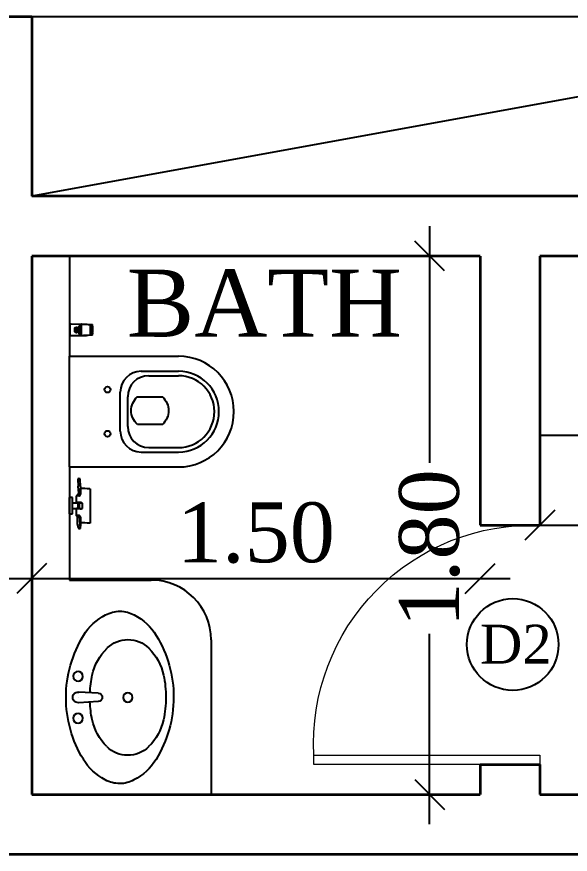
# Model space of a CAD drawing. Header units: metres. Extents: x 503482 to 1007323, y 2781056 to 5562345.
# Drawn here: x 503508.861 to 503510.713, y 2781136.776 to 2781139.576 of the extents above; entities that cross this region are included whole.
import ezdxf

# ---------------------------------------------------------------- set-up
doc = ezdxf.new("R2010")
doc.units = ezdxf.units.M
doc.header["$LTSCALE"] = 10
doc.header["$MEASUREMENT"] = 0
doc.header["$PDMODE"] = 3
doc.layers.get('0').update_dxf_attribs({"linetype": 'CONTINUOUS'})
doc.layers.get('DEFPOINTS').update_dxf_attribs({"linetype": 'CONTINUOUS'})
for name, color, linetype, lineweight in [('01 wall', 4, 'CONTINUOUS', 35), ('01_WALLS', 7, 'CONTINUOUS', 25), ('TEXT', 254, 'CONTINUOUS', 13), ('WALL', 7, 'CONTINUOUS', 30)]:
    doc.layers.add(name, color=color, linetype=linetype, lineweight=lineweight)
for name, color, linetype in [('FUR', 31, 'CONTINUOUS'), ('IDS_FIXT', 31, 'CONTINUOUS'), ('IDT_FIXT', 31, 'CONTINUOUS')]:
    doc.layers.add(name, color=color, linetype=linetype)
doc.styles.add('AREAL', font='times.ttf')
doc.styles.add('PLAN-D$0$STANDARD', font='txt')
doc.dimstyles.new('bdc-1-100-A', dxfattribs={"dimtxt": 0.2, "dimasz": 0.1, "dimexe": 0, "dimexo": 0, "dimgap": 0.05, "dimtad": 1, "dimzin": 7, "dimdsep": 46, "dimtxsty": 'AREAL', "dimblk": 'OBLIQUE', "dimcen": 0.001, "dimdle": 0.1, "dimse1": 1, "dimse2": 1, "dimclrd": 15, "dimclre": 8, "dimclrt": 3, "dimadec": 0, "dimazin": 0, "dimtfac": 1, "dimtix": 1, "dimtmove": 2, "dimatfit": 3, "dimldrblk": 'OBLIQUE', "dimfxl": 0.1, "dimtolj": 1, "dimtzin": 0, "dimlwe": 5, "dimarcsym": 0})

# ---------------------------------------------------------------- blocks, each defined once
blk = doc.blocks.new('_Oblique')
at = {"color": 0, "linetype": 'ByBlock', "lineweight": -2}
blk.add_line((-0.5, -0.5), (0.5, 0.5), dxfattribs=at)
blk = doc.blocks.new('*D714')
at = {"layer": '01_WALLS', "color": 15, "linetype": 'Continuous', "lineweight": -2, "ltscale": 0.04, "transparency": 16777216}
for p, q in [((503510.2422, 2781138.8765), (503510.2422, 2781138.0852)), ((503510.2422, 2781136.8765), (503510.2422, 2781137.5135))]:
    blk.add_line(p, q, dxfattribs=at)
at = {"layer": 'DEFPOINTS', "color": 0, "ltscale": 0.04, "transparency": 16777216}
for p in [(503509.8112, 2781138.7765), (503509.8112, 2781136.9765), (503510.2422, 2781136.9765)]:
    blk.add_point(p, dxfattribs=at)
at = {"layer": '01_WALLS', "color": 15, "lineweight": -2, "ltscale": 0.04, "transparency": 16777216, "xscale": 0.1, "yscale": 0.1, "zscale": 0.1}
for p, rotation in [((503510.2422, 2781138.7765), 90), ((503510.2422, 2781136.9765), 270)]:
    blk.add_blockref('_Oblique', p, dxfattribs=dict(at, rotation=rotation))
at = {"layer": '01_WALLS', "color": 3, "lineweight": 5, "ltscale": 0.04, "transparency": 16777216, "insert": (503510.2422, 2781137.7994), "char_height": 0.2, "attachment_point": 5, "rotation": 90, "style": 'AREAL'}
blk.add_mtext('\\A1;1.80', dxfattribs=at)
blk = doc.blocks.new('*D715')
at = {"layer": '01_WALLS', "color": 15, "linetype": 'Continuous', "lineweight": -2, "ltscale": 0.04, "transparency": 16777216}
blk.add_line((503508.8112, 2781137.6985), (503510.5112, 2781137.6985), dxfattribs=at)
at = {"layer": 'DEFPOINTS', "color": 0, "ltscale": 0.04, "transparency": 16777216}
for p in [(503510.4112, 2781137.6985), (503508.9112, 2781136.9765), (503510.4112, 2781136.9765)]:
    blk.add_point(p, dxfattribs=at)
at = {"layer": '01_WALLS', "color": 15, "lineweight": -2, "ltscale": 0.04, "transparency": 16777216, "xscale": 0.1, "yscale": 0.1, "zscale": 0.1, "rotation": 180}
blk.add_blockref('_Oblique', (503508.9112, 2781137.6985), dxfattribs=at)
at = {"layer": '01_WALLS', "color": 15, "lineweight": -2, "ltscale": 0.04, "transparency": 16777216, "xscale": 0.1, "yscale": 0.1, "zscale": 0.1}
blk.add_blockref('_Oblique', (503510.4112, 2781137.6985), dxfattribs=at)
at = {"layer": '01_WALLS', "color": 3, "lineweight": 5, "ltscale": 0.04, "transparency": 16777216, "insert": (503509.6612, 2781137.8505), "char_height": 0.2, "attachment_point": 5, "style": 'AREAL'}
blk.add_mtext('\\A1;1.50', dxfattribs=at)
blk = doc.blocks.new('*D716')
at = {"layer": '01_WALLS', "color": 15, "linetype": 'Continuous', "lineweight": -2, "ltscale": 0.04, "transparency": 16777216}
blk.add_line((503510.5112, 2781137.8765), (503512.3112, 2781137.8765), dxfattribs=at)
at = {"layer": 'DEFPOINTS', "color": 0, "ltscale": 0.04, "transparency": 16777216}
for p in [(503510.6112, 2781137.8765), (503512.2112, 2781137.8765), (503512.2112, 2781137.8765)]:
    blk.add_point(p, dxfattribs=at)
at = {"layer": '01_WALLS', "color": 15, "lineweight": -2, "ltscale": 0.04, "transparency": 16777216, "xscale": 0.1, "yscale": 0.1, "zscale": 0.1, "rotation": 180}
blk.add_blockref('_Oblique', (503510.6112, 2781137.8765), dxfattribs=at)
at = {"layer": '01_WALLS', "color": 15, "lineweight": -2, "ltscale": 0.04, "transparency": 16777216, "xscale": 0.1, "yscale": 0.1, "zscale": 0.1}
blk.add_blockref('_Oblique', (503512.2112, 2781137.8765), dxfattribs=at)
at = {"layer": '01_WALLS', "color": 3, "lineweight": 5, "ltscale": 0.04, "transparency": 16777216, "insert": (503511.4112, 2781138.0285), "char_height": 0.2, "attachment_point": 5, "style": 'AREAL'}
blk.add_mtext('\\A1;1.60', dxfattribs=at)
blk = doc.blocks.new('A$C155168EF')
at = {"layer": '01_WALLS', "color": 1, "linetype": 'Continuous', "lineweight": 0, "ltscale": 24}
blk.add_lwpolyline([(1.42, 34.08), (0, 34.08), (0, 0.04), (1.42, 0.04)], close=True, dxfattribs=at)
blk.add_arc((3.11, 32.91), 32.91, 267.0463, 2.0429, dxfattribs=at)
blk = doc.blocks.new('A$C2DCC5874')
blk.add_wipeout([(0, 185), (0, 550), (370, 550), (370, 185), (369.9, 180.6), (369.9, 178.1), (369.6, 173.1), (369.4, 170.1), (369.1, 166.6), (368.7, 163.1), (368.4, 160.6), (368, 158.1), (367.5, 154.6), (366.9, 151.2), (366.4, 148.7), (365.8, 145.6), (365.2, 143.2), (364.5, 140.2), (363.8, 137.5), (362.9, 134.1), (361.4, 129.2), (360.2, 125.6), (358.6, 121.2), (356.6, 116), (354.3, 110.4), (351.6, 104.7), (349.3, 99.9), (346.4, 94.6), (343.7, 90), (341, 85.6), (337.9, 80.9), (335.2, 77), (331.4, 71.9), (328.4, 68.1), (324.8, 63.8), (321.4, 60), (318.2, 56.7), (314.8, 53.1), (311.1, 49.7), (308.5, 47.3), (306.2, 45.2), (303.2, 42.7), (301.5, 41.3), (299.9, 40), (297.7, 38.3), (295.4, 36.5), (292.8, 34.6), (291, 33.4), (288, 31.3), (285, 29.3), (281.7, 27.3), (278.8, 25.6), (276.1, 24), (272.8, 22.2), (269.4, 20.4), (265.4, 18.4), (262.2, 16.9), (259, 15.4), (255.4, 13.9), (251.7, 12.4), (246.4, 10.5), (240.5, 8.5), (236.3, 7.3), (231.1, 5.8), (227.8, 5), (223.2, 4), (218.3, 3), (213.9, 2.3), (210.9, 1.8), (207.3, 1.3), (202.4, 0.8), (198.3, 0.5), (194.8, 0.3), (191.8, 0.1), (187.8, 0), (185, 0), (181.8, 0), (177.8, 0.1), (174.3, 0.3), (169.9, 0.6), (164.4, 1.2), (160.4, 1.6), (155.9, 2.3), (150.9, 3.2), (146.4, 4.1), (142.3, 5), (134.8, 6.9), (128.9, 8.7), (122, 11.1), (114.2, 14.1), (109, 16.4), (103.1, 19.1), (98.1, 21.7), (91.3, 25.5), (85.5, 29.1), (81.8, 31.5), (76.4, 35.2), (72.5, 38.1), (66.6, 42.9), (61.5, 47.2), (57.1, 51.3), (52.3, 56.1), (47.1, 61.7), (45.1, 63.9), (42, 67.7), (39.1, 71.3), (36.7, 74.4), (34, 78.2), (31.1, 82.3), (28.9, 85.7), (25.3, 91.6), (19.9, 101.6), (16.2, 109.3), (13.1, 116.7), (10.4, 123.8), (7.6, 132.6), (5, 142.2), (2.7, 153.7), (1.2, 164), (0.5, 171.1), (0.1, 177.6), (0, 181.1)]).dxf.layer = 'IDS_FIXT'
at = {"color": 250}
blk.add_lwpolyline([(142.5, 322.8, -0.447873), (234.3, 322.8), (234.3, 239.5, -0.464457), (142.5, 239.5)], format="xyb", close=True, dxfattribs=at)
for centre in [(111.3, 422.8), (258.7, 422.8)]:
    blk.add_circle(centre, 10, dxfattribs=at)
at = {"layer": 'IDS_FIXT'}
for p, q in [((0, 550), (0, 185)), ((0, 550), (370, 550)), ((370, 550), (370, 185)), ((120, 380), (250, 380)), ((135, 355), (235, 355)), ((50, 310), (50, 185)), ((320, 310), (320, 185)), ((65, 285), (65, 185)), ((305, 285), (305, 185))]:
    blk.add_line(p, q, dxfattribs=at)
for centre, radius, start, end in [((120, 310), 70, 90, 180), ((250, 310), 70, 0, 90), ((135, 285), 70, 90, 180), ((235, 285), 70, 0, 90), ((185, 185), 185, 180, 0), ((185, 185), 135, 180, 0), ((185, 185), 120, 180, 0)]:
    blk.add_arc(centre, radius, start, end, dxfattribs=at)
blk = doc.blocks.new('A$C59800132')
at = {"layer": 'IDS_FIXT'}
for p, q in [((0, 32.6), (0, 30.5)), ((0, 28.8), (0, 28.2)), ((0, 28.2), (0, 26.1)), ((0.3, 30.2), (0.3, 32.9)), ((0.6, 32.9), (0.3, 32.9)), ((0.3, 30.2), (0.6, 30.1)), ((0.3, 28.5), (0.3, 29.1)), ((0.6, 29.1), (0.3, 29.1)), ((0.3, 25.8), (0.3, 28.5)), ((0.6, 28.5), (0.3, 28.5)), ((2.5, 2.1), (2.5, 37.9)), ((5.7, 37.9), (2.5, 37.9)), ((5.7, 37.9), (5.7, 2.1)), ((6, 2.4), (6, 37.6)), ((6.1, 36), (6, 36)), ((6.1, 37.5), (6.1, 2.5)), ((35.5, 39.7), (20.8, 39.5)), ((70.5, 40), (37.6, 39.7)), ((53.9, 28.2), (51.9, 28.2)), ((54.5, 28.2), (52.5, 28.2)), ((74, 40), (70.5, 40)), ((0, 25.8), (0, 23.7)), ((0, 23.7), (0, 22.8)), ((0, 22.8), (0, 21.4)), ((0, 21.1), (0, 18.9)), ((0, 18.6), (0, 17.2)), ((0, 17.2), (0, 16.3)), ((0, 16.3), (0, 14.2)), ((0, 13.9), (0, 11.8)), ((0, 11.8), (0, 11.2)), ((0, 9.5), (0, 7.4)), ((0.3, 23.4), (0.3, 25.8)), ((0.3, 25.8), (0.6, 25.8)), ((0.3, 22.5), (0.3, 23.4)), ((0.3, 23.4), (0.6, 23.4)), ((0.3, 21.4), (0.3, 22.5)), ((0.3, 22.5), (0.6, 22.5)), ((0.3, 18.6), (0.3, 21.4)), ((0.6, 21.4), (0.3, 21.4)), ((0.3, 17.5), (0.3, 18.6)), ((0.3, 18.6), (0.6, 18.6)), ((0.3, 16.6), (0.3, 17.5)), ((0.6, 17.5), (0.3, 17.5)), ((0.3, 14.2), (0.3, 16.6)), ((0.6, 16.6), (0.3, 16.6)), ((0.3, 11.5), (0.3, 14.2)), ((0.6, 14.2), (0.3, 14.2)), ((0.3, 10.9), (0.3, 11.5)), ((0.3, 11.5), (0.6, 11.5)), ((0.3, 10.9), (0.6, 10.9)), ((0.6, 9.9), (0.3, 9.8)), ((0.3, 7.1), (0.3, 9.8)), ((0.3, 7.1), (0.6, 7.1)), ((2.5, 2.1), (5.7, 2.1)), ((6, 4), (6.1, 4)), ((20.8, 0.5), (35.5, 0.3)), ((37.6, 0.3), (70.5, 0)), ((48.3, 26.9), (44.3, 26.8)), ((48.3, 26.6), (44.3, 26.6)), ((48.3, 13.4), (44.3, 13.4)), ((44.3, 13.2), (48.3, 13.1)), ((51.9, 11.7), (53.9, 11.8)), ((52.5, 11.7), (54.5, 11.8)), ((70.5, 0), (74, 0))]:
    blk.add_line(p, q, dxfattribs=at)
for centre, radius, start, end in [((0.3, 32.6), 0.3, 91, 180), ((0.3, 30.5), 0.3, 180, 269), ((0.3, 28.8), 0.3, 91, 180), ((0.3, 28.2), 0.3, 91, 180), ((5.7, 37.6), 0.3, 0, 90), ((6.6, 37.5), 0.5, 93.5204, 180.0007), ((2742.5, 20), 2735.9, 179.6236, 180.3764), ((26.6, 20), 20.5, 109.1155, 114.5673), ((20.8, 36.8), 2.77, 89.6679, 109.9147), ((37, 37.7), 2.07, 44.9579, 99.9116), ((-214.3, 20), 253.5, 355.6647, 4.3308), ((26.6, 26.1), 17.6, 46.6954, 47.69), ((26.6, 26), 17.7, 3.8771, 47.9608), ((0.3, 26.1), 0.3, 180, 269), ((0.3, 25.8), 0.3, 156.3427, 180), ((0.3, 23.7), 0.3, 180, 269), ((0.3, 22.8), 0.3, 180, 269), ((0.3, 21.4), 0.3, 180, 209.9491), ((0.3, 21.1), 0.3, 91, 180), ((0.3, 18.9), 0.3, 180, 269), ((0.3, 18.6), 0.3, 150.0509, 180), ((0.3, 17.2), 0.3, 91, 180), ((0.3, 16.3), 0.3, 91, 180), ((0.3, 13.9), 0.3, 91, 180), ((0.3, 14.2), 0.3, 180, 203.6573), ((0.3, 11.8), 0.3, 180, 269), ((0.3, 11.2), 0.3, 180, 269), ((0.3, 9.5), 0.3, 91, 180), ((0.3, 7.4), 0.3, 180, 269), ((5.7, 2.4), 0.3, 270, 0), ((6.6, 2.5), 0.5, 179.9982, 266.2659), ((26.6, 20), 20.5, 245.5226, 250.8845), ((20.8, 3.3), 2.82, 250.1429, 269.9937), ((37, 2.3), 2.07, 260.0751, 314.97), ((26.6, 14), 17.7, 312.0488, 356.1264), ((26.6, 13.9), 17.6, 312.294, 313.1972), ((60.6, 20), 13.1, 166.2325, 193.8376), ((72.6, 20.1), 25.1, 167.8977, 171.4786), ((69.6, 19.2), 22, 188.2925, 192.0999)]:
    blk.add_arc(centre, radius, start, end, dxfattribs=at)
for centre, major_axis, start_param, end_param in [((19.8, 20), (0, -19.4), 2.88906, 3.147641), ((20.8, 20), (0, -19.5), 2.870563, 3.141745), ((74, 20), (0, -20), 0, 3.141593), ((19.8, 20), (0, 19.4), 3.135544, 3.392356), ((20.8, 20), (0, 19.5), 3.14144, 3.412329), ((70.5, 20), (0, -20), 6.227687, 6.283185)]:
    blk.add_ellipse(centre, major_axis=major_axis, ratio=0.017452, start_param=start_param, end_param=end_param, dxfattribs=at)
for points, knots in [([(2.5, 37.9), (2.4, 37.9), (2.2, 37.9), (1.9, 37.9), (1.7, 37.9), (1.5, 37.8), (1.4, 37.8), (1.3, 37.7), (1.2, 37.7), (1.1, 37.6), (0.9, 37.4), (0.8, 37.3), (0.7, 37.1), (0.6, 36.9), (0.6, 36.7), (0.6, 36.6)], [0, 0, 0, 0, 0.122769, 0.227211, 0.313075, 0.380964, 0.431757, 0.467943, 0.513659, 0.576027, 0.654553, 0.724254, 0.803987, 0.895242, 1, 1, 1, 1]), ([(0.6, 36.6), (0.6, 36.6), (0.6, 36.5), (0.6, 36.4), (0.6, 36.1), (0.6, 35.8), (0.6, 35.4), (0.6, 34.9), (0.6, 34.4), (0.6, 33.8), (0.6, 33.3), (0.6, 32.7), (0.6, 32), (0.6, 31.3), (0.6, 30.5), (0.6, 29.9), (0.6, 29.2), (0.6, 28.6), (0.6, 28), (0.6, 27.4), (0.6, 26.9), (0.6, 26.3), (0.6, 25.7), (0.6, 25.1), (0.6, 24.4), (0.6, 23.6), (0.6, 22.7), (0.6, 21.8), (0.6, 20.7), (0.6, 19.7), (0.6, 18.5), (0.6, 17.4), (0.6, 16.2), (0.6, 15.1), (0.6, 14), (0.6, 12.9), (0.6, 11.8), (0.6, 10.7), (0.6, 9.7), (0.6, 9), (0.6, 8.4), (0.6, 8), (0.6, 7.5), (0.6, 7.1), (0.6, 6.7), (0.6, 6.2), (0.6, 5.8), (0.6, 5.3), (0.6, 4.9), (0.6, 4.5), (0.6, 4.2), (0.6, 3.9), (0.6, 3.7), (0.6, 3.6), (0.6, 3.4), (0.6, 3.4), (0.6, 3.4)], [0, 0, 0, 0, 0.026207, 0.051464, 0.07578, 0.099164, 0.121624, 0.143167, 0.163801, 0.183529, 0.202355, 0.22028, 0.241417, 0.261148, 0.27947, 0.296386, 0.311894, 0.325998, 0.338699, 0.349997, 0.36288, 0.374777, 0.387293, 0.400427, 0.41418, 0.428552, 0.446612, 0.465564, 0.485408, 0.506147, 0.527784, 0.55032, 0.573571, 0.596358, 0.618465, 0.639891, 0.665709, 0.690457, 0.71413, 0.736725, 0.749154, 0.761229, 0.772951, 0.785189, 0.799087, 0.814649, 0.831878, 0.848324, 0.866055, 0.885078, 0.905402, 0.922607, 0.940661, 0.959571, 0.979348, 1, 1, 1, 1]), ([(36.6, 39.7), (36.7, 39.7), (36.7, 39.7), (36.8, 39.5), (36.9, 38.9), (37.1, 37.3), (37.2, 34.8), (37.3, 31.9), (37.4, 30), (37.5, 27.8), (37.5, 25.7), (37.5, 23.1), (37.5, 20), (37.5, 16.3), (37.5, 13.3), (37.4, 11.1), (37.4, 9.3), (37.3, 6.5), (37.1, 3.5), (37, 1.5), (36.8, 0.7), (36.7, 0.4), (36.7, 0.3), (36.6, 0.3)], [0, 0, 0, 0, 0.011037, 0.053704, 0.079886, 0.133786, 0.248141, 0.277733, 0.3177, 0.358272, 0.399459, 0.430704, 0.494006, 0.55803, 0.621899, 0.653459, 0.684635, 0.725471, 0.8238, 0.899054, 0.935568, 0.9624, 1, 1, 1, 1]), ([(50.5, 28.2), (50.3, 28.2), (50.1, 28.2), (49.8, 28.1), (49.5, 28.1), (49.4, 28.1), (49.3, 28), (49.3, 28), (49.2, 28), (49.2, 28), (49.1, 28), (49, 28), (48.9, 27.9), (48.8, 27.9), (48.7, 27.8), (48.6, 27.7), (48.6, 27.6), (48.5, 27.5), (48.4, 27.3), (48.4, 27.1), (48.3, 26.9), (48.3, 26.6), (48.2, 26.4), (48.2, 26.1), (48.1, 25.7), (48.1, 25.4), (48, 25), (48, 24.6), (48, 24.2), (47.9, 23.8), (47.9, 23.5), (47.9, 23), (47.9, 22.6), (47.8, 22.2), (47.8, 21.7), (47.8, 21.3), (47.8, 20.8), (47.8, 20.3), (47.8, 19.8), (47.8, 19.3), (47.8, 18.8), (47.8, 18.3), (47.8, 17.8), (47.9, 17.4), (47.9, 16.9), (47.9, 16.5), (47.9, 16.1), (48, 15.7), (48, 15.4), (48, 15), (48.1, 14.7), (48.1, 14.3), (48.2, 14), (48.2, 13.7), (48.3, 13.4), (48.3, 13.2), (48.4, 12.9), (48.4, 12.7), (48.5, 12.5), (48.6, 12.4), (48.6, 12.3), (48.7, 12.2), (48.8, 12.1), (48.9, 12), (49, 12), (49, 12), (49.1, 12), (49.2, 11.9), (49.3, 11.9), (49.4, 11.9), (49.4, 11.9)], [0, 0, 0, 0, 0.0732882, 0.1443072, 0.2071267, 0.2409336, 0.2473426, 0.2528486, 0.2585055, 0.268829, 0.2791373, 0.2896103, 0.3004287, 0.311639, 0.3231148, 0.3302488, 0.3379763, 0.3454738, 0.3578061, 0.3707998, 0.3845107, 0.397661, 0.4106025, 0.4234632, 0.437961, 0.4518798, 0.4653724, 0.4784769, 0.4912375, 0.5036643, 0.5154842, 0.5274308, 0.5395304, 0.5517932, 0.5642217, 0.5768068, 0.5896882, 0.6036421, 0.6175167, 0.6312563, 0.6448169, 0.6581653, 0.6712798, 0.6841509, 0.6967802, 0.7091806, 0.7213747, 0.7333922, 0.745258, 0.7577406, 0.7705651, 0.7837446, 0.7972761, 0.8111445, 0.8234295, 0.8364579, 0.8494817, 0.8626469, 0.8762483, 0.8872028, 0.8968031, 0.9058937, 0.914287, 0.9217027, 0.9284826, 0.9355346, 0.9435664, 0.9665905, 0.9901806, 1, 1, 1, 1]), ([(50.5, 28.2), (50.3, 28.2), (50, 28.2), (49.6, 28.1), (49.4, 28.1), (49.2, 28), (49.1, 28), (48.9, 27.7), (48.8, 27.5), (48.7, 26.8), (48.6, 26.3), (48.5, 25.3), (48.4, 24.8), (48.3, 22.9), (48.3, 21.4), (48.3, 18.6), (48.3, 17.1), (48.4, 15.2), (48.5, 14.7), (48.6, 13.7), (48.7, 13.2), (48.8, 12.5), (48.9, 12.3), (49.1, 12), (49.2, 12), (49.4, 11.9), (49.6, 11.9), (50.1, 11.8), (50.4, 11.8), (50.7, 11.8)], [0, 0, 0, 0, 0.120585, 0.120585, 0.210958, 0.210958, 0.256144, 0.256144, 0.301331, 0.301331, 0.346517, 0.346517, 0.391703, 0.391703, 0.482076, 0.482076, 0.572449, 0.572449, 0.617635, 0.617635, 0.662821, 0.662821, 0.708008, 0.708008, 0.753194, 0.753194, 0.843567, 0.843567, 1, 1, 1, 1]), ([(53.9, 11.8), (53.8, 11.8), (53.6, 11.8), (53.1, 11.8), (52.8, 11.8), (52.2, 11.8), (52.1, 11.8), (51.8, 11.9), (51.7, 11.9), (51.5, 11.9), (51.4, 11.9), (51.3, 12), (51.2, 12), (51.2, 12), (51.1, 12), (51.1, 12), (51.1, 12.1), (51, 12.1), (51, 12.1), (51, 12.2), (50.9, 12.2), (50.9, 12.4), (50.8, 12.5), (50.8, 12.7), (50.8, 12.8), (50.7, 13), (50.7, 13.1), (50.6, 13.4), (50.6, 13.7), (50.6, 14), (50.5, 14.1), (50.5, 14.4), (50.5, 14.5), (50.4, 15), (50.4, 15.2), (50.4, 15.8), (50.3, 16.2), (50.3, 16.8), (50.3, 17.2), (50.3, 17.9), (50.3, 18.3), (50.2, 19), (50.2, 19.4), (50.2, 20.1), (50.2, 20.5), (50.2, 21), (50.2, 21.2), (50.3, 21.6), (50.3, 21.7), (50.3, 22.7), (50.3, 23.3), (50.4, 24.3), (50.4, 24.6), (50.5, 25.2), (50.5, 25.5), (50.5, 25.9), (50.6, 26), (50.6, 26.2), (50.6, 26.3), (50.7, 26.7), (50.7, 26.9), (50.8, 27.2), (50.8, 27.2), (50.8, 27.4), (50.8, 27.5), (50.9, 27.7), (50.9, 27.8), (51, 27.9), (51, 27.9), (51.1, 27.9), (51.1, 27.9), (51.2, 28), (51.2, 28), (51.3, 28), (51.4, 28), (51.6, 28.1), (51.7, 28.1), (52, 28.1), (52.2, 28.1), (52.9, 28.2), (53.4, 28.2), (53.9, 28.2)], [0, 0, 0, 0, 0.045083, 0.045083, 0.17364, 0.17364, 0.237918, 0.237918, 0.270057, 0.270057, 0.302196, 0.302196, 0.318266, 0.318266, 0.326301, 0.326301, 0.334335, 0.334335, 0.34237, 0.34237, 0.350405, 0.350405, 0.366475, 0.366475, 0.374509, 0.374509, 0.382544, 0.382544, 0.398614, 0.398614, 0.406649, 0.406649, 0.414683, 0.414683, 0.430753, 0.430753, 0.446823, 0.446823, 0.462892, 0.462892, 0.478962, 0.478962, 0.495031, 0.495031, 0.511101, 0.511101, 0.519136, 0.519136, 0.527171, 0.527171, 0.55931, 0.55931, 0.575379, 0.575379, 0.591449, 0.591449, 0.599484, 0.599484, 0.607518, 0.607518, 0.623588, 0.623588, 0.631623, 0.631623, 0.639658, 0.639658, 0.655727, 0.655727, 0.663762, 0.663762, 0.671797, 0.671797, 0.687866, 0.687866, 0.720006, 0.720006, 0.752145, 0.752145, 0.816423, 0.816423, 1, 1, 1, 1]), ([(54.5, 11.8), (54.7, 11.8), (54.9, 11.8), (55.3, 11.8), (55.6, 11.8), (55.8, 11.8), (56, 11.8), (56.1, 11.9), (56.3, 11.9), (56.4, 11.9), (56.5, 11.9), (56.7, 11.9), (56.8, 12), (56.9, 12), (57.1, 12.1), (57.2, 12.1), (57.5, 12.3), (57.6, 12.4), (57.8, 12.8), (57.9, 13.1), (58, 13.4), (58.1, 13.9), (58.2, 14.4), (58.3, 15), (58.3, 15.6), (58.4, 16.3), (58.4, 16.9), (58.5, 17.8), (58.5, 19), (58.5, 20.5), (58.5, 21.7), (58.4, 22.6), (58.4, 23.2), (58.4, 23.6), (58.4, 24), (58.3, 24.5), (58.2, 25.1), (58.2, 25.7), (58.1, 26.2), (58, 26.6), (57.9, 27), (57.8, 27.3), (57.6, 27.5), (57.5, 27.7), (57.4, 27.8), (57.2, 27.8), (57.1, 27.9), (57, 27.9), (56.8, 28), (56.6, 28), (56.4, 28.1), (56.2, 28.1), (56, 28.1), (55.8, 28.1), (55.5, 28.1), (55.3, 28.2), (54.9, 28.2), (54.7, 28.2), (54.5, 28.2)], [0, 0, 0, 0, 0.052229, 0.096429, 0.133394, 0.162553, 0.186806, 0.202736, 0.220174, 0.234756, 0.246255, 0.25526, 0.26478, 0.275383, 0.290811, 0.303367, 0.313987, 0.328565, 0.341512, 0.35457, 0.364801, 0.376765, 0.393501, 0.408804, 0.423053, 0.435416, 0.448138, 0.45962, 0.485163, 0.513935, 0.533772, 0.550502, 0.561142, 0.567924, 0.574567, 0.585112, 0.601044, 0.618122, 0.630453, 0.639737, 0.652399, 0.66673, 0.676781, 0.683694, 0.691897, 0.699761, 0.708869, 0.720335, 0.734023, 0.756957, 0.781325, 0.804145, 0.822126, 0.847859, 0.880606, 0.918821, 0.958857, 1, 1, 1, 1]), ([(0.6, 3.4), (0.6, 3.3), (0.6, 3.2), (0.7, 3), (0.7, 2.8), (0.8, 2.7), (1, 2.5), (1.1, 2.4), (1.3, 2.2), (1.6, 2.1), (2.1, 2.1), (2.3, 2.1), (2.5, 2.1)], [0, 0, 0, 0, 0.084348, 0.158721, 0.224176, 0.281606, 0.374347, 0.445141, 0.535974, 0.65711, 0.811621, 1, 1, 1, 1]), ([(44.3, 12.8), (44.3, 12.9), (44.3, 13.1), (44.3, 13.8), (44.3, 14.3), (44.3, 16.3), (44.2, 18.2), (44.2, 21.8), (44.3, 23.7), (44.3, 25.7), (44.3, 26.2), (44.3, 26.9), (44.3, 27.1), (44.3, 27.2)], [0, 0, 0, 0, 0.088426, 0.088426, 0.224954, 0.224954, 0.49801, 0.49801, 0.771065, 0.771065, 0.907593, 0.907593, 1, 1, 1, 1]), ([(47.8, 16.1), (47.6, 17.2), (47.5, 18.6), (47.5, 21.4), (47.6, 22.7), (47.8, 23.8)], [0, 0, 0, 0, 0.50857, 0.50857, 1, 1, 1, 1]), ([(55.1, 12.8), (54.9, 12.8), (54.5, 12.8), (54, 12.8), (53.7, 12.8), (53.5, 12.8), (53.3, 12.8), (53.2, 12.9), (53.2, 12.9), (53.1, 12.9), (53.1, 12.9), (53, 12.9), (53, 12.9), (53, 12.9), (53, 12.9), (53, 12.9), (52.9, 12.9), (52.8, 12.9), (52.8, 12.9), (52.7, 12.9), (52.6, 12.9), (52.5, 12.9), (52.5, 13), (52.5, 13), (52.5, 13), (52.4, 13), (52.4, 13), (52.4, 13), (52.3, 13), (52.2, 13), (52.2, 13), (52.2, 13), (52.2, 13), (52.2, 13.1), (52.1, 13.1), (52.1, 13.1), (52.1, 13.1), (52, 13.2), (52, 13.2), (52, 13.3), (52, 13.4), (51.9, 13.5), (51.9, 13.6), (51.9, 13.7), (51.8, 14), (51.8, 14.4), (51.7, 15), (51.6, 15.4), (51.6, 15.7), (51.6, 15.9), (51.6, 16.1), (51.5, 16.4), (51.5, 16.7), (51.5, 17.1), (51.5, 17.6), (51.4, 18.2), (51.4, 19), (51.4, 20), (51.4, 21), (51.4, 21.8), (51.5, 22.4), (51.5, 22.9), (51.5, 23.3), (51.5, 23.6), (51.6, 23.9), (51.6, 24.1), (51.6, 24.3), (51.6, 24.6), (51.7, 25), (51.7, 25.6), (51.8, 26), (51.9, 26.2), (51.9, 26.4), (51.9, 26.5), (52, 26.6), (52, 26.7), (52, 26.7), (52, 26.8), (52.1, 26.8), (52.1, 26.9), (52.1, 26.9), (52.2, 26.9), (52.2, 26.9), (52.2, 26.9), (52.2, 26.9), (52.2, 26.9), (52.3, 27), (52.4, 27), (52.4, 27), (52.4, 27), (52.5, 27), (52.5, 27), (52.5, 27), (52.5, 27), (52.6, 27), (52.7, 27), (52.8, 27.1), (52.8, 27.1), (52.9, 27.1), (53, 27.1), (53, 27.1), (53, 27.1), (53, 27.1), (53, 27.1), (53.1, 27.1), (53.1, 27.1), (53.2, 27.1), (53.2, 27.1), (53.3, 27.1), (53.5, 27.1), (53.7, 27.1), (54, 27.1), (54.5, 27.2), (54.9, 27.2), (55.1, 27.2)], [0, 0, 0, 0, 0.0625, 0.114583, 0.15625, 0.182292, 0.203125, 0.216146, 0.226562, 0.234375, 0.240885, 0.245443, 0.248047, 0.25, 0.251953, 0.254557, 0.259115, 0.265625, 0.273438, 0.283854, 0.294271, 0.303385, 0.307943, 0.310547, 0.3125, 0.314453, 0.317057, 0.321615, 0.328125, 0.334635, 0.339193, 0.341797, 0.34375, 0.345703, 0.348307, 0.351562, 0.355469, 0.359375, 0.363281, 0.367188, 0.371094, 0.375, 0.378906, 0.384115, 0.393229, 0.403646, 0.414062, 0.421875, 0.428385, 0.433594, 0.4375, 0.441406, 0.446615, 0.453125, 0.460938, 0.471354, 0.484375, 0.5, 0.515625, 0.528646, 0.539062, 0.546875, 0.553385, 0.558594, 0.5625, 0.566406, 0.571615, 0.578125, 0.585938, 0.596354, 0.606771, 0.615885, 0.621094, 0.625, 0.628906, 0.632812, 0.636719, 0.640625, 0.644531, 0.648438, 0.651693, 0.654297, 0.65625, 0.658203, 0.660807, 0.665365, 0.671875, 0.678385, 0.682943, 0.685547, 0.6875, 0.689453, 0.692057, 0.696615, 0.705729, 0.716146, 0.726562, 0.734375, 0.740885, 0.745443, 0.748047, 0.75, 0.751953, 0.754557, 0.759115, 0.765625, 0.773438, 0.783854, 0.796875, 0.817708, 0.84375, 0.885417, 0.9375, 1, 1, 1, 1]), ([(54.5, 11.8), (54.4, 11.8), (54.3, 11.8), (54.1, 11.8), (54, 11.8), (53.9, 11.8)], [0, 0, 0, 0, 0.543505, 0.543505, 1, 1, 1, 1]), ([(55.1, 27.2), (55.3, 27.2), (55.7, 27.2), (56.2, 27.1), (56.5, 27.1), (56.6, 27.1), (56.8, 27.1), (56.9, 27.1), (56.9, 27.1), (57, 27.1), (57, 27.1), (57, 27.1), (57, 27.1), (57, 27.1), (57.1, 27.1), (57.1, 27.1), (57.1, 27.1), (57.2, 27.1), (57.2, 27.1), (57.3, 27), (57.4, 27), (57.4, 27), (57.5, 27), (57.5, 27), (57.5, 27), (57.5, 27), (57.5, 27), (57.6, 27), (57.6, 27), (57.7, 26.9), (57.7, 26.9), (57.7, 26.9), (57.7, 26.9), (57.7, 26.9), (57.8, 26.9), (57.8, 26.9), (57.8, 26.8), (57.8, 26.8), (57.9, 26.8), (57.9, 26.7), (57.9, 26.6), (57.9, 26.5), (58, 26.4), (58, 26.3), (58.1, 26), (58.2, 25.6), (58.2, 25.1), (58.3, 24.7), (58.3, 24.4), (58.3, 24.1), (58.3, 24), (58.4, 23.7), (58.4, 23.4), (58.4, 23), (58.4, 22.5), (58.5, 21.9), (58.5, 21.1), (58.5, 20.1), (58.5, 19.1), (58.5, 18.2), (58.4, 17.6), (58.4, 17.1), (58.4, 16.7), (58.4, 16.4), (58.4, 16.2), (58.3, 16), (58.3, 15.8), (58.3, 15.5), (58.2, 15), (58.2, 14.5), (58.1, 14.1), (58, 13.8), (58, 13.6), (58, 13.5), (57.9, 13.4), (57.9, 13.3), (57.9, 13.2), (57.8, 13.2), (57.8, 13.1), (57.8, 13.1), (57.7, 13.1), (57.7, 13.1), (57.7, 13.1), (57.7, 13), (57.7, 13), (57.6, 13), (57.6, 13), (57.6, 13), (57.5, 13), (57.5, 13), (57.5, 13), (57.5, 13), (57.4, 12.9), (57.4, 12.9), (57.3, 12.9), (57.3, 12.9), (57.2, 12.9), (57.1, 12.9), (57.1, 12.9), (57.1, 12.9), (57, 12.9), (57, 12.9), (57, 12.9), (57, 12.9), (57, 12.9), (56.9, 12.9), (56.9, 12.9), (56.8, 12.8), (56.7, 12.8), (56.5, 12.8), (56.2, 12.8), (55.7, 12.8), (55.3, 12.8), (55.1, 12.8)], [0, 0, 0, 0, 0.0625, 0.114583, 0.15625, 0.182292, 0.203125, 0.216146, 0.226562, 0.234375, 0.240885, 0.245443, 0.248047, 0.25, 0.251953, 0.254557, 0.259115, 0.265625, 0.273438, 0.283854, 0.294271, 0.303385, 0.307943, 0.310547, 0.3125, 0.314453, 0.317057, 0.321615, 0.328125, 0.334635, 0.339193, 0.341797, 0.34375, 0.345703, 0.348307, 0.351562, 0.355469, 0.359375, 0.363281, 0.367188, 0.371094, 0.375, 0.378906, 0.384115, 0.393229, 0.403646, 0.414062, 0.421875, 0.428385, 0.433594, 0.4375, 0.441406, 0.446615, 0.453125, 0.460938, 0.471354, 0.484375, 0.5, 0.515625, 0.528646, 0.539062, 0.546875, 0.553385, 0.558594, 0.5625, 0.566406, 0.571615, 0.578125, 0.585938, 0.596354, 0.606771, 0.615885, 0.621094, 0.625, 0.628906, 0.634115, 0.639323, 0.644531, 0.648438, 0.651693, 0.654297, 0.65625, 0.658203, 0.660807, 0.665365, 0.671875, 0.678385, 0.682943, 0.685547, 0.6875, 0.689453, 0.692057, 0.696615, 0.705729, 0.716146, 0.726562, 0.734375, 0.740885, 0.745443, 0.748047, 0.75, 0.751953, 0.754557, 0.759115, 0.765625, 0.773438, 0.783854, 0.796875, 0.817708, 0.84375, 0.885417, 0.9375, 1, 1, 1, 1])]:
    blk.add_open_spline(points, degree=3, knots=knots, dxfattribs=at)
for points in [[(36.6, 39.7), (26.7, 39.1), (16.6, 38.6), (6.6, 38)], [(51.9, 28.2), (51.4, 28.2), (51, 28.2), (50.5, 28.2)], [(52.5, 28.2), (52.3, 28.2), (52.1, 28.2), (51.9, 28.2)], [(53.9, 28.2), (54.1, 28.2), (54.3, 28.2), (54.5, 28.2)], [(6.6, 2), (16.6, 1.4), (26.7, 0.9), (36.6, 0.3)], [(50.5, 11.8), (50.6, 11.8), (50.6, 11.8), (50.7, 11.8)], [(50.7, 11.8), (51.1, 11.7), (51.5, 11.7), (51.9, 11.7)], [(54.5, 11.8), (54.5, 11.8), (54.5, 11.8), (54.5, 11.8)]]:
    blk.add_open_spline(points, degree=3, dxfattribs=at)
blk = doc.blocks.new('A$C544C7C26')
for p, q in [((41.6, 130.3), (95.6, 130.3)), ((41.6, 130.3), (41.6, 120.3)), ((41.6, 120.3), (95.6, 120.3)), ((59.6, 120.3), (59.6, 105.3)), ((77.6, 105.3), (77.6, 120.3)), ((95.6, 120.3), (95.6, 130.3)), ((4, 103.4), (-4.4, 101.4)), ((-2.6, 93.6), (5.8, 95.6)), ((11.2, 93.5), (27.7, 93.5)), ((11.2, 92.6), (11.2, 93.5)), ((11.2, 91.9), (11.2, 93.5)), ((11.2, 92.6), (27.7, 92.6)), ((11.2, 91.1), (11.2, 92.6)), ((35.8, 104.3), (26.8, 104.3)), ((26.8, 96.3), (35.1, 96.3)), ((33.6, 94.9), (33.7, 94)), ((57.7, 107.8), (35.7, 107.8)), ((57.8, 94), (57.7, 92.6)), ((60.2, 104.3), (57.8, 104.3)), ((57.8, 96.3), (60.2, 96.3)), ((57.9, 92.4), (59.6, 92.4)), ((59.6, 95.3), (59.6, 86.3)), ((59.6, 86.3), (77.6, 86.3)), ((76.5, 102.3), (61, 102.3)), ((76.5, 98.3), (61, 98.3)), ((76.3, 101.3), (61.2, 101.3)), ((76.3, 99.3), (61.2, 99.3)), ((79.8, 104.3), (77.2, 104.3)), ((77.2, 96.3), (79.8, 96.3)), ((77.6, 86.3), (77.6, 95.3)), ((77.6, 92.4), (79.5, 92.4)), ((101.7, 107.8), (79.7, 107.8)), ((79.7, 93.5), (79.8, 94.9)), ((79.7, 92.6), (79.8, 94)), ((79.7, 93), (79.7, 94)), ((79.7, 94), (79.7, 94)), ((103.8, 104.3), (101.8, 104.3)), ((102.5, 96.3), (103.8, 96.3)), ((116.7, 100.4), (103.9, 100.4)), ((103.9, 94.9), (103.9, 94)), ((109.7, 93.5), (126.2, 93.5)), ((109.7, 92.6), (126.2, 92.6)), ((126.2, 92.6), (126.2, 93.5)), ((126.2, 92.6), (126.2, 91.1)), ((155.9, 102), (134, 100.8)), ((134.4, 92.8), (156.4, 94)), ((9.8, 62.5), (9.8, 62.7)), ((9.8, 61.5), (9.8, 62.5)), ((9.8, 61.5), (9.8, 61.7)), ((124.8, 61.5), (9.8, 61.5)), ((124.8, 61.7), (124.8, 61.5))]:
    blk.add_line(p, q)
for centre, radius, start, end in [((-3.8, 97.3), 4.18, 99.5044, 179.4884), ((22, -62), 166.4, 88.3507, 96.2301), ((23.5, -116.7), 213, 89.0902, 94.7544), ((31.3, 98.8), 4.56, 301.6395, 3.6668), ((30.4, 98.4), 5.46, 306.8406, 4.7422), ((46.7, 98.5), 14.6, 27.8565, 27.8613), ((50.1, 99.3), 11.3, 15.457, 32.1791), ((50, 101.4), 11.4, 327.9137, 344.4503), ((47, 102), 14.3, 331.9817, 331.9863), ((46.7, 98.5), 14.6, 23.538, 27.7347), ((47, 102), 14.3, 332.2266, 336.3825), ((53.9, 100.3), 7.38, 352.2125, 7.7875), ((55.3, 100.1), 7.21, 9.2832, 17.4607), ((55.3, 100.5), 7.21, 342.5393, 350.7168), ((82.5, 100.1), 7.52, 163.244, 171.0688), ((82.5, 100.5), 7.52, 188.9312, 196.756), ((83.9, 100.3), 7.73, 172.5666, 187.4334), ((90.6, 98.5), 14.6, 152.1438, 164.7878), ((90.3, 102), 14.3, 195.0556, 208.0134), ((106.3, 98.7), 4.51, 182.691, 237.5266), ((118, 442), 341.6, 269.7845, 272.6774), ((118, 440.6), 348.2, 271.35, 272.6959)]:
    blk.add_arc(centre, radius, start, end)
for centre, major_axis, ratio, start_param, end_param in [((9.7, 242.4), (0, -180), 0.015363, 0.057276, 0.580875), ((9.7, 242.4), (0, -181), 0.015363, 0.057276, 0.580875), ((27.8, 97.9), (-8, -0.08), 0.548691, 1.55242, 2.378798), ((27.8, 97), (-8, -0.08), 0.548691, 1.55242, 2.378798), ((35.7, 100.3), (0, -7.5), 0.015363, 1.375845, 4.149853), ((35.7, 100.3), (0, -6.5), 0.015363, 1.375845, 4.049515), ((57.7, 100.3), (0, -7.5), 0.015363, 0.580875, 3.141593), ((68.7, 93.5), (11, 0.1), 0.548691, 3.19458, 3.379915), ((68.7, 92.6), (11, 0.1), 0.548691, 3.123216, 3.379915), ((68.7, 93.5), (11, 0.1), 0.548691, 6.00811, 6.264809), ((68.7, 92.6), (11, 0.1), 0.548691, 6.00811, 6.264809), ((79.7, 100.3), (0, -7.5), 0.015363, 0.580875, 4.149853), ((79.7, 100.3), (0, -6.5), 0.015363, 0.580875, 4.049515), ((79.7, 100.3), (0, -7.5), 0.015363, -1.00826, -0.214095), ((79.7, 100.3), (0, -6.5), 0.015363, -0.907923, -0.214095), ((101.7, 100.3), (0, -7.5), 0.015363, 1.375845, 3.141593), ((103.8, 100.3), (0, -4), 0.015363, 1.615364, 3.141593), ((103.8, 100.3), (0, 4), 1, 3.141593, 5.951438), ((109.8, 97.9), (-8, -0.08), 0.548691, 0.726041, 1.55242), ((109.8, 97), (-8, -0.08), 0.548691, 0.726041, 1.55242), ((124.7, 242.4), (0, -181), 0.015363, 0.057276, 0.580875), ((156.1, 98), (0.22, -3.99), 0.777677, 1.499877, 4.641469), ((156.1, 98), (-0.22, 3.99), 0.777677, 1.499877, 4.641469)]:
    blk.add_ellipse(centre, major_axis=major_axis, ratio=ratio, start_param=start_param, end_param=end_param)
for points, knots in [([(-7.9, 97.4), (-7.9, 97.3), (-7.9, 97.2), (-7.9, 96.9), (-7.8, 96.5), (-7.7, 96), (-7.6, 95.7), (-7.4, 95.3), (-7.2, 95), (-6.9, 94.7), (-6.7, 94.4), (-6.4, 94.2), (-6.2, 94), (-5.9, 93.8), (-5.7, 93.7), (-5.4, 93.6), (-5.2, 93.5), (-5, 93.4), (-4.8, 93.4), (-4.5, 93.3), (-4.3, 93.2), (-3.9, 93.2), (-3.4, 93.1), (-2.9, 93), (-2.4, 93), (-1.8, 92.9), (-1.2, 92.9), (-0.6, 92.8), (0, 92.8), (0.7, 92.7), (1.4, 92.7), (2.2, 92.7), (2.9, 92.6), (3.7, 92.6), (4.6, 92.6), (5.4, 92.6), (6.3, 92.5), (7.2, 92.5), (8.2, 92.5), (9.1, 92.5), (10.1, 92.4), (10.8, 92.4), (11.2, 92.4), (11.2, 92.4)], [0, 0, 0, 0, 0.000694, 0.0127941, 0.024624, 0.036207, 0.04756, 0.0586902, 0.0695963, 0.0802666, 0.0906802, 0.1008212, 0.1107092, 0.1204385, 0.1301992, 0.1401994, 0.1507625, 0.1623201, 0.1754435, 0.1909665, 0.2102986, 0.236432, 0.2783288, 0.3098888, 0.3395912, 0.3709938, 0.4011324, 0.4305309, 0.4594682, 0.4880961, 0.5165057, 0.5447558, 0.5728858, 0.6009236, 0.6288891, 0.6567973, 0.6846593, 0.7124841, 0.7402783, 0.7680474, 0.795796, 0.8235277, 0.8258499, 0.8258499, 0.8258499, 0.8258499]), ([(58.1, 91.9), (58.3, 91.3), (58.8, 90.7), (59.5, 90.1), (59.6, 90.1), (59.6, 90)], [0, 0, 0, 0, 0.125, 0.125, 0.1337897, 0.1337897, 0.1337897, 0.1337897]), ([(58.1, 91.1), (58.4, 90.4), (58.8, 89.8), (59.5, 89.3), (59.6, 89.2), (59.6, 89.2)], [0, 0, 0, 0, 0.125, 0.125, 0.1335937, 0.1335937, 0.1335937, 0.1335937]), ([(101.8, 98.9), (101.8, 98.3), (101.9, 97.8), (102, 97.1), (102, 96.8), (102.2, 96.4), (102.2, 96.2), (102.5, 95.6), (102.7, 95.2), (103.1, 94.7), (103.2, 94.6), (103.5, 94.3), (103.7, 94.2), (103.9, 94)], [0, 0, 0, 0, 0.25, 0.25, 0.375, 0.375, 0.5, 0.5, 0.75, 0.75, 0.875, 0.875, 1, 1, 1, 1])]:
    blk.add_open_spline(points, degree=3, knots=knots)
for points in [[(77.7, 90), (78.4, 90.6), (79, 91.2), (79.3, 91.9)], [(77.7, 89.2), (78.4, 89.7), (79, 90.4), (79.3, 91.1)]]:
    blk.add_open_spline(points, degree=3)
blk = doc.blocks.new('HGRT')
at = {"layer": 'IDT_FIXT'}
for p, q in [((-3.5, 8.14), (-3.5, 8.14)), ((-0.65, 4.83), (-0.85, 8.01)), ((0.02, 8.13), (0.02, 8.13)), ((0.67, 4.83), (0.89, 8.01)), ((3.53, 8.12), (3.53, 8.12))]:
    blk.add_line(p, q, dxfattribs=at)
for centre, major_axis, start_param, end_param in [((-0.02, -9.23), (-13.67, 13.67), -0.787417, -0.237282), ((-0.02, -9.23), (13.67, 13.67), 0.233245, 0.783379), ((-3.41, 8.14), (-0.559, 0.559), 1.568777398438714, 7.851962705618299), ((0.02, 8.13), (0.621, 0.621), 5.362632, 8.770497), ((3.44, 8.12), (0.559, 0.559), 3.139574, 9.422759), ((-5.6, -0.27), (6.21, 6.21), 1.322319, 1.889213), ((5.6, -0.29), (-6.21, 6.21), 4.389934, 4.956829), ((-1.79, -2.76), (-6.21, 6.21), -0.574325, 0.003735), ((-0.02, -11.37), (-12.43, 12.43), -0.744765, -0.578386), ((-0.02, -11.37), (12.43, 12.43), 0.574348, 0.740727), ((1.78, -2.77), (-6.21, 6.21), 4.704616, 5.282676), ((0.01, 4.83), (0.466, 0.466), 2.354176, 5.495768), ((-9.22, 1.34), (3.42, 3.42), 1.848774, 2.354176), ((-4.61, 0.01), (-3.42, 3.42), 0.008258, 0.783379), ((4.61, -0.01), (-3.42, 3.42), 3.924972, 4.700093), ((9.23, 1.3), (3.42, 3.42), 5.495768, 6.001171), ((-9.22, 1.34), (3.42, 3.42), 2.354174, 2.859578), ((-4.61, 0.01), (-3.42, 3.42), 0.783379, 1.558501), ((0, 0), (-0.544, 0.544), 1.568777398434258, 7.851962705613843), ((9.23, 1.3), (3.42, 3.42), 4.990366, 5.495768), ((-5.6, 2.93), (6.21, 6.21), 2.819138, 3.386033), ((4.61, -0.01), (3.42, 3.42), 4.720647, 5.495768), ((5.61, 2.91), (-6.21, 6.21), 2.893116, 3.460011), ((-1.78, 2.77), (-6.21, 6.21), 1.563023, 2.141083), ((1.79, 2.76), (-6.21, 6.21), 2.567268, 3.145326), ((0.02, 11.86), (13.67, 13.67), 3.374837, 3.924972), ((0.02, 11.86), (-13.67, 13.67), 2.354176, 2.90431), ((0.02, 11.37), (-12.43, 12.43), 2.145144, 2.354176), ((0.02, 11.37), (12.43, 12.43), 3.924972, 4.134003)]:
    blk.add_ellipse(centre, major_axis=major_axis, ratio=1, start_param=start_param, end_param=end_param, dxfattribs=at)
at = {"layer": 'IDT_FIXT', "style": 'PLAN-D$0$STANDARD', "oblique": 0, "width": 1, "flags": 9}
for tag, p in [('PLATE', (0.02, 10.33)), ('USER2', (0.02, 10.32)), ('USER1', (0.02, 10.32)), ('RIPG', (0.02, 10.32)), ('KPG', (0.02, 10.32)), ('MATERIAL', (0.02, 10.32)), ('PRODCLASS', (0.02, 10.32)), ('PRODNAME', (0.02, 10.32)), ('USER3', (0.02, 10.31))]:
    blk.add_attdef(tag, p, '', height=0.000879, rotation=359.8843, dxfattribs=at)
blk = doc.blocks.new('IUYIYUIY')
at = {"layer": '01_WALLS', "color": 241, "ltscale": 0.04}
blk.add_circle((503296.112, 2780998.8873), 0.1533, dxfattribs=at)
at = {"layer": 'TEXT', "color": 63, "lineweight": 25, "style": 'AREAL'}
blk.add_text('D2', height=0.12991, dxfattribs=at).set_placement((503296.0024, 2780998.8235))

msp = doc.modelspace()

# ---------------------------------------------------------------- linework, layer by layer
at = {"layer": '01 wall'}
for p, q in [((503508.9112, 2781139.5765), (503508.5112, 2781139.5765)), ((503508.9112, 2781139.5765), (503508.9112, 2781138.9765)), ((503512.2112, 2781138.9765), (503508.9112, 2781138.9765)), ((503508.9112, 2781138.7765), (503508.9112, 2781136.9765)), ((503510.4112, 2781138.7765), (503508.9112, 2781138.7765)), ((503510.4112, 2781138.7765), (503510.4112, 2781137.8765)), ((503510.6112, 2781138.7765), (503510.6112, 2781137.8765)), ((503512.2112, 2781138.7765), (503510.6112, 2781138.7765)), ((503510.4112, 2781137.8765), (503510.6112, 2781137.8765)), ((503510.4112, 2781137.0765), (503510.4112, 2781136.9765)), ((503510.4112, 2781137.0765), (503510.6112, 2781137.0765)), ((503510.6112, 2781137.0765), (503510.6112, 2781136.9765)), ((503508.9112, 2781136.9765), (503510.4112, 2781136.9765)), ((503510.6112, 2781136.9765), (503510.9612, 2781136.9765)), ((503506.9112, 2781136.7765), (503510.9612, 2781136.7765))]:
    msp.add_line(p, q, dxfattribs=at)
at = {"layer": 'FUR'}
for p, q in [((503512.2112, 2781139.5765), (503508.9112, 2781139.5765)), ((503512.2112, 2781139.5765), (503508.9112, 2781138.9765)), ((503509.0375, 2781138.7765), (503509.0375, 2781137.6933)), ((503512.2112, 2781138.1765), (503510.6112, 2781138.1765)), ((503509.0375, 2781137.6933), (503509.3112, 2781137.6933)), ((503509.5112, 2781137.4933), (503509.5112, 2781136.9765))]:
    msp.add_line(p, q, dxfattribs=at)
msp.add_arc((503509.3112, 2781137.4933), 0.2, 0, 90, dxfattribs=at)

# ---------------------------------------------------------------- block references
at = {"layer": 'IDS_FIXT', "xscale": -0.0009999999996536646, "yscale": 0.0009999999996536646, "zscale": 0.0009999999996536646}
msp.add_blockref('A$C59800132', (503509.1141, 2781138.5095), dxfattribs=at)
at = {"layer": 'IDS_FIXT', "extrusion": (0, 0, -1), "xscale": -0.0009999999996536646, "yscale": 0.0009999999996536646, "zscale": -0.0009999999996536646, "rotation": 270}
msp.add_blockref('A$C544C7C26', (-503509.1678, 2781137.8731), dxfattribs=at)
at = {"layer": 'IDS_FIXT', "xscale": -0.02048328371458469, "yscale": 0.02048328371458469, "zscale": 0.02048328371458469, "rotation": 89.76864540332654}
msp.add_blockref('HGRT', (503509.2329, 2781137.3008), dxfattribs=at)
at = {"layer": 'WALL', "color": 4, "ltscale": 20, "xscale": -0.02222218792340378, "yscale": 0.02222218792340378, "zscale": 0.02222218792340378, "rotation": 269.9975206244468}
msp.add_blockref('A$C155168EF', (503509.8539, 2781137.0765), dxfattribs=at)

# ---------------------------------------------------------------- texts
at = {"layer": 'TEXT', "color": 1, "lineweight": 25, "style": 'AREAL'}
msp.add_text('BATH', height=0.224, dxfattribs=at).set_placement((503509.2292, 2781138.5069))

# ---------------------------------------------------------------- dimensions: what is measured, and where the dimension line sits
at = {"layer": '01_WALLS', "lineweight": 5, "ltscale": 0.04}
dim = msp.add_linear_dim(base=(503510.2422, 2781136.9765), p1=(503509.8112, 2781138.7765), p2=(503509.8112, 2781136.9765), angle=90, dimstyle='bdc-1-100-A', override={"dimfxl": 0.125, "dimfxlon": 1, "dimarcsym": 1}, dxfattribs=at)
dim.commit()
dim.dimension.update_dxf_attribs({"geometry": '*D714', "text_midpoint": (503510.2422, 2781137.7994), "dimtype": 160})
for base, p1, p2, picture, middle in [((503512.2112, 2781137.8765), (503510.6112, 2781137.8765), (503512.2112, 2781137.8765), '*D716', (503511.4112, 2781138.0285)), ((503510.4112, 2781137.6985), (503508.9112, 2781136.9765), (503510.4112, 2781136.9765), '*D715', (503509.6612, 2781137.8505))]:
    dim = msp.add_linear_dim(base=base, p1=p1, p2=p2, dimstyle='bdc-1-100-A', override={"dimfxl": 0.125, "dimfxlon": 1, "dimarcsym": 1}, dxfattribs=at)
    dim.commit()
    dim.dimension.update_dxf_attribs({"geometry": picture, "text_midpoint": middle})

# ---------------------------------------------------------------- next in the draw order: block references
at = {"layer": 'IDS_FIXT', "xscale": 0.0009999999996536646, "yscale": 0.0009999999996536646, "zscale": 0.0009999999996536646, "rotation": 90}
msp.add_blockref('A$C2DCC5874', (503509.5875, 2781138.0712), dxfattribs=at)

# ---------------------------------------------------------------- next in the draw order: block references
at = {"layer": '01_WALLS', "color": 3}
msp.add_blockref('IUYIYUIY', (214.4082, 138.5904), dxfattribs=at)

doc.saveas('drawing.dxf')
